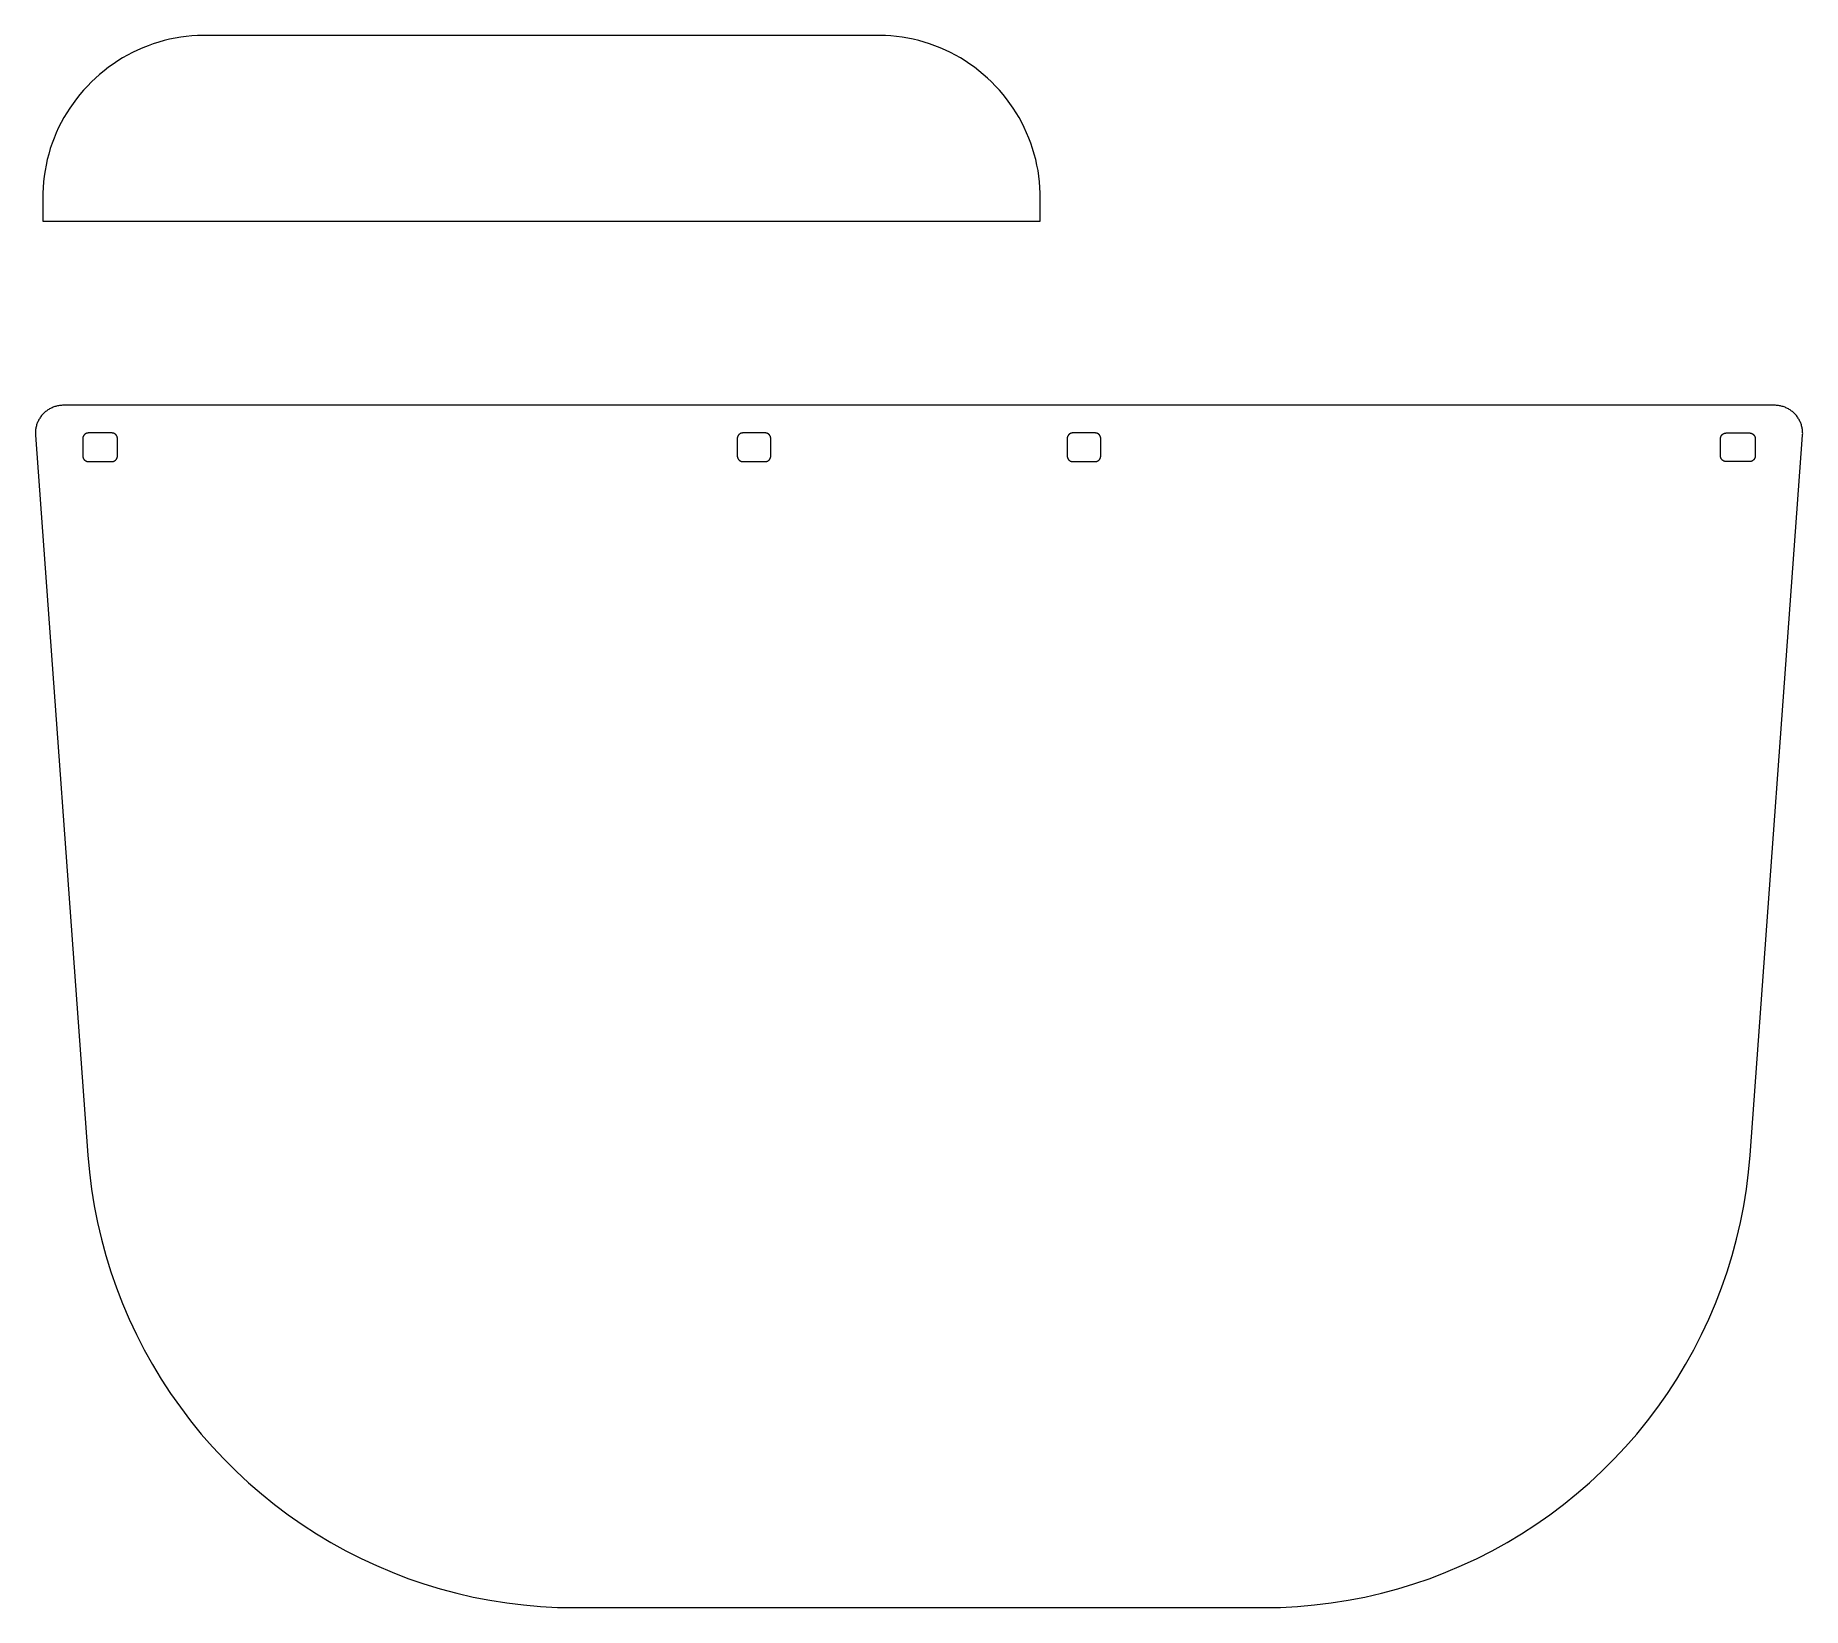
# Model space of a CAD drawing. Header units: millimetres. Extents: x 0 to 316, y 0 to 281.
import ezdxf

# ---------------------------------------------------------------- set-up
doc = ezdxf.new("R2010")
doc.units = ezdxf.units.MM
doc.layers.add('XXX_LCUT_01-CUT', color=1, linetype='Continuous', lineweight=0, true_color=0xff0000)

msp = doc.modelspace()

# ---------------------------------------------------------------- linework, layer by layer
at = {"layer": 'XXX_LCUT_01-CUT', "linetype": 'Continuous'}
for points in [[(31.03, 281.15), (30.03, 281.16), (29.02, 281.13), (28.01, 281.06), (27, 280.96), (26, 280.83), (25.01, 280.66), (24.02, 280.45), (23.04, 280.21), (22.07, 279.94), (21.1, 279.63), (20.15, 279.29), (19.21, 278.92), (18.29, 278.52), (17.38, 278.08), (16.48, 277.61), (15.61, 277.12), (14.75, 276.59), (13.9, 276.03), (13.08, 275.44), (12.28, 274.83), (11.5, 274.18), (10.75, 273.52), (10.02, 272.82), (9.31, 272.1), (8.62, 271.36), (7.97, 270.59), (7.34, 269.8), (6.74, 268.99), (6.16, 268.16), (5.62, 267.31), (5.11, 266.44), (4.62, 265.55), (4.17, 264.65), (3.75, 263.73), (3.36, 262.8), (3.01, 261.86), (2.68, 260.9), (2.39, 259.93), (2.14, 258.95), (1.91, 257.97), (1.73, 256.98), (1.57, 255.98), (1.45, 254.98), (1.37, 253.97), (1.32, 252.96), (1.31, 251.95)], [(31.03, 281.15), (30.03, 281.16), (29.02, 281.13), (28.01, 281.06), (27, 280.96), (26, 280.83), (25.01, 280.66), (24.02, 280.45), (23.04, 280.21), (22.07, 279.94), (21.1, 279.63), (20.15, 279.29), (19.21, 278.92), (18.29, 278.52), (17.38, 278.08), (16.48, 277.61), (15.61, 277.12), (14.75, 276.59), (13.9, 276.03), (13.08, 275.44), (12.28, 274.83), (11.5, 274.18), (10.75, 273.52), (10.02, 272.82), (9.31, 272.1), (8.62, 271.36), (7.97, 270.59), (7.34, 269.8), (6.74, 268.99), (6.16, 268.16), (5.62, 267.31), (5.11, 266.44), (4.62, 265.55), (4.17, 264.65), (3.75, 263.73), (3.36, 262.8), (3.01, 261.86), (2.68, 260.9), (2.39, 259.93), (2.14, 258.95), (1.91, 257.97), (1.73, 256.98), (1.57, 255.98), (1.45, 254.98), (1.37, 253.97), (1.32, 252.96), (1.31, 251.95)], [(150, 281.15), (31.03, 281.15)], [(150, 281.15), (31.03, 281.15)], [(179.72, 251.95), (179.71, 252.96), (179.66, 253.97), (179.58, 254.98), (179.46, 255.98), (179.31, 256.98), (179.12, 257.97), (178.9, 258.95), (178.64, 259.93), (178.35, 260.9), (178.03, 261.86), (177.67, 262.8), (177.28, 263.73), (176.86, 264.65), (176.41, 265.55), (175.93, 266.44), (175.41, 267.31), (174.87, 268.16), (174.29, 268.99), (173.69, 269.8), (173.06, 270.59), (172.41, 271.36), (171.73, 272.1), (171.02, 272.82), (170.29, 273.52), (169.53, 274.18), (168.75, 274.83), (167.95, 275.44), (167.13, 276.03), (166.29, 276.59), (165.43, 277.12), (164.55, 277.61), (163.65, 278.08), (162.74, 278.52), (161.82, 278.92), (160.88, 279.29), (159.93, 279.63), (158.97, 279.94), (157.99, 280.21), (157.01, 280.45), (156.02, 280.66), (155.03, 280.83), (154.03, 280.96), (153.02, 281.06), (152.02, 281.13), (151.01, 281.16), (150, 281.15)], [(179.72, 251.95), (179.71, 252.96), (179.66, 253.97), (179.58, 254.98), (179.46, 255.98), (179.31, 256.98), (179.12, 257.97), (178.9, 258.95), (178.64, 259.93), (178.35, 260.9), (178.03, 261.86), (177.67, 262.8), (177.28, 263.73), (176.86, 264.65), (176.41, 265.55), (175.93, 266.44), (175.41, 267.31), (174.87, 268.16), (174.29, 268.99), (173.69, 269.8), (173.06, 270.59), (172.41, 271.36), (171.73, 272.1), (171.02, 272.82), (170.29, 273.52), (169.53, 274.18), (168.75, 274.83), (167.95, 275.44), (167.13, 276.03), (166.29, 276.59), (165.43, 277.12), (164.55, 277.61), (163.65, 278.08), (162.74, 278.52), (161.82, 278.92), (160.88, 279.29), (159.93, 279.63), (158.97, 279.94), (157.99, 280.21), (157.01, 280.45), (156.02, 280.66), (155.03, 280.83), (154.03, 280.96), (153.02, 281.06), (152.02, 281.13), (151.01, 281.16), (150, 281.15)], [(1.31, 251.95), (1.31, 247.95), (179.72, 247.95), (179.72, 251.95)], [(1.31, 251.95), (1.31, 247.95), (179.72, 247.95), (179.72, 251.95)], [(5, 215), (4.83, 215), (4.66, 214.99), (4.49, 214.97), (4.32, 214.95), (4.15, 214.93), (3.98, 214.89), (3.81, 214.86), (3.65, 214.81), (3.48, 214.76), (3.32, 214.71), (3.16, 214.65), (3, 214.58), (2.85, 214.51), (2.69, 214.44), (2.54, 214.35), (2.4, 214.27), (2.25, 214.18), (2.11, 214.08), (1.97, 213.98), (1.84, 213.87), (1.71, 213.76), (1.58, 213.65), (1.46, 213.53), (1.34, 213.4), (1.22, 213.28), (1.11, 213.15), (1.01, 213.01), (0.91, 212.87), (0.81, 212.73), (0.72, 212.59), (0.63, 212.44), (0.55, 212.29), (0.48, 212.13), (0.41, 211.98), (0.34, 211.82), (0.28, 211.66), (0.23, 211.5), (0.18, 211.33), (0.14, 211.17), (0.1, 211), (0.07, 210.83), (0.04, 210.66), (0.02, 210.49), (0.01, 210.32), (0, 210.15), (0, 209.98), (0, 209.81), (0.01, 209.64)], [(311.06, 215), (5, 215)], [(316.04, 209.64), (316.05, 209.81), (316.06, 209.98), (316.05, 210.15), (316.05, 210.32), (316.03, 210.49), (316.01, 210.66), (315.99, 210.83), (315.96, 211), (315.92, 211.17), (315.88, 211.33), (315.83, 211.5), (315.77, 211.66), (315.71, 211.82), (315.65, 211.98), (315.58, 212.13), (315.5, 212.29), (315.42, 212.44), (315.34, 212.59), (315.25, 212.73), (315.15, 212.87), (315.05, 213.01), (314.94, 213.15), (314.83, 213.28), (314.72, 213.4), (314.6, 213.53), (314.48, 213.65), (314.35, 213.76), (314.22, 213.87), (314.09, 213.98), (313.95, 214.08), (313.81, 214.18), (313.66, 214.27), (313.51, 214.35), (313.36, 214.44), (313.21, 214.51), (313.05, 214.58), (312.9, 214.65), (312.74, 214.71), (312.57, 214.76), (312.41, 214.81), (312.24, 214.86), (312.08, 214.89), (311.91, 214.93), (311.74, 214.95), (311.57, 214.97), (311.4, 214.99), (311.23, 215), (311.06, 215)], [(0.01, 209.64), (9.4, 80.9)], [(9.51, 210.06), (9.49, 210.06), (9.47, 210.06), (9.45, 210.06), (9.42, 210.06), (9.4, 210.05), (9.37, 210.05), (9.35, 210.05), (9.33, 210.04), (9.3, 210.04), (9.28, 210.03), (9.25, 210.03), (9.23, 210.02), (9.21, 210.01), (9.18, 210), (9.16, 210), (9.13, 209.99), (9.11, 209.98), (9.09, 209.97), (9.06, 209.96), (9.04, 209.94), (9.02, 209.93), (8.99, 209.92), (8.97, 209.91), (8.95, 209.89), (8.93, 209.88), (8.9, 209.86), (8.88, 209.85), (8.86, 209.83), (8.84, 209.81), (8.82, 209.8), (8.8, 209.78), (8.78, 209.76), (8.76, 209.74), (8.75, 209.72), (8.73, 209.7), (8.71, 209.68), (8.7, 209.66), (8.68, 209.64), (8.66, 209.62), (8.65, 209.6), (8.63, 209.57), (8.62, 209.55), (8.61, 209.53), (8.6, 209.51), (8.58, 209.48), (8.57, 209.46), (8.56, 209.44), (8.55, 209.41), (8.54, 209.39), (8.54, 209.36), (8.53, 209.34), (8.52, 209.32), (8.51, 209.29), (8.51, 209.27), (8.5, 209.25), (8.5, 209.22), (8.49, 209.2), (8.49, 209.17), (8.49, 209.15), (8.48, 209.13), (8.48, 209.1), (8.48, 209.08), (8.48, 209.06), (8.48, 209.03)], [(8.48, 209.03), (8.48, 205.96)], [(13.65, 210.06), (9.51, 210.06)], [(14.69, 209.03), (14.69, 209.06), (14.69, 209.08), (14.69, 209.1), (14.68, 209.13), (14.68, 209.15), (14.68, 209.17), (14.67, 209.2), (14.67, 209.22), (14.67, 209.25), (14.66, 209.27), (14.65, 209.29), (14.65, 209.32), (14.64, 209.34), (14.63, 209.36), (14.62, 209.39), (14.62, 209.41), (14.61, 209.44), (14.59, 209.46), (14.58, 209.48), (14.57, 209.51), (14.56, 209.53), (14.55, 209.55), (14.53, 209.57), (14.52, 209.6), (14.5, 209.62), (14.49, 209.64), (14.47, 209.66), (14.46, 209.68), (14.44, 209.7), (14.42, 209.72), (14.4, 209.74), (14.38, 209.76), (14.37, 209.78), (14.35, 209.8), (14.33, 209.81), (14.31, 209.83), (14.28, 209.85), (14.26, 209.86), (14.24, 209.88), (14.22, 209.89), (14.2, 209.91), (14.17, 209.92), (14.15, 209.93), (14.13, 209.94), (14.11, 209.96), (14.08, 209.97), (14.06, 209.98), (14.03, 209.99), (14.01, 210), (13.99, 210), (13.96, 210.01), (13.94, 210.02), (13.91, 210.03), (13.89, 210.03), (13.87, 210.04), (13.84, 210.04), (13.82, 210.05), (13.79, 210.05), (13.77, 210.05), (13.75, 210.06), (13.72, 210.06), (13.7, 210.06), (13.68, 210.06), (13.65, 210.06)], [(14.69, 205.96), (14.69, 209.03)], [(126.53, 210.06), (126.51, 210.06), (126.48, 210.06), (126.46, 210.06), (126.44, 210.06), (126.42, 210.05), (126.39, 210.05), (126.37, 210.05), (126.35, 210.04), (126.32, 210.04), (126.3, 210.03), (126.28, 210.03), (126.25, 210.02), (126.23, 210.01), (126.21, 210), (126.18, 210), (126.16, 209.99), (126.14, 209.98), (126.11, 209.97), (126.09, 209.96), (126.07, 209.94), (126.05, 209.93), (126.02, 209.92), (126, 209.91), (125.98, 209.89), (125.96, 209.88), (125.94, 209.86), (125.92, 209.85), (125.9, 209.83), (125.88, 209.81), (125.86, 209.8), (125.84, 209.78), (125.82, 209.76), (125.8, 209.74), (125.79, 209.72), (125.77, 209.7), (125.75, 209.68), (125.74, 209.66), (125.72, 209.64), (125.71, 209.62), (125.69, 209.6), (125.68, 209.57), (125.66, 209.55), (125.65, 209.53), (125.64, 209.51), (125.63, 209.48), (125.62, 209.46), (125.61, 209.44), (125.6, 209.41), (125.59, 209.39), (125.58, 209.36), (125.57, 209.34), (125.57, 209.32), (125.56, 209.29), (125.55, 209.27), (125.55, 209.25), (125.55, 209.22), (125.54, 209.2), (125.54, 209.17), (125.53, 209.15), (125.53, 209.13), (125.53, 209.1), (125.53, 209.08), (125.53, 209.06), (125.53, 209.03)], [(125.53, 209.03), (125.53, 205.96)], [(130.53, 210.06), (126.53, 210.06)], [(131.53, 209.03), (131.53, 209.06), (131.53, 209.08), (131.53, 209.1), (131.52, 209.13), (131.52, 209.15), (131.52, 209.17), (131.52, 209.2), (131.51, 209.22), (131.51, 209.25), (131.5, 209.27), (131.5, 209.29), (131.49, 209.32), (131.48, 209.34), (131.48, 209.36), (131.47, 209.39), (131.46, 209.41), (131.45, 209.44), (131.44, 209.46), (131.43, 209.48), (131.42, 209.51), (131.4, 209.53), (131.39, 209.55), (131.38, 209.57), (131.37, 209.6), (131.35, 209.62), (131.34, 209.64), (131.32, 209.66), (131.3, 209.68), (131.29, 209.7), (131.27, 209.72), (131.25, 209.74), (131.24, 209.76), (131.22, 209.78), (131.2, 209.8), (131.18, 209.81), (131.16, 209.83), (131.14, 209.85), (131.12, 209.86), (131.1, 209.88), (131.08, 209.89), (131.05, 209.91), (131.03, 209.92), (131.01, 209.93), (130.99, 209.94), (130.97, 209.96), (130.94, 209.97), (130.92, 209.98), (130.9, 209.99), (130.87, 210), (130.85, 210), (130.83, 210.01), (130.8, 210.02), (130.78, 210.03), (130.76, 210.03), (130.73, 210.04), (130.71, 210.04), (130.69, 210.05), (130.66, 210.05), (130.64, 210.05), (130.62, 210.06), (130.6, 210.06), (130.57, 210.06), (130.55, 210.06), (130.53, 210.06)], [(131.53, 205.96), (131.53, 209.03)], [(185.53, 210.06), (185.51, 210.06), (185.48, 210.06), (185.46, 210.06), (185.44, 210.06), (185.42, 210.05), (185.39, 210.05), (185.37, 210.05), (185.35, 210.04), (185.32, 210.04), (185.3, 210.03), (185.28, 210.03), (185.25, 210.02), (185.23, 210.01), (185.21, 210), (185.18, 210), (185.16, 209.99), (185.14, 209.98), (185.11, 209.97), (185.09, 209.96), (185.07, 209.94), (185.05, 209.93), (185.02, 209.92), (185, 209.91), (184.98, 209.89), (184.96, 209.88), (184.94, 209.86), (184.92, 209.85), (184.9, 209.83), (184.88, 209.81), (184.86, 209.8), (184.84, 209.78), (184.82, 209.76), (184.8, 209.74), (184.79, 209.72), (184.77, 209.7), (184.75, 209.68), (184.74, 209.66), (184.72, 209.64), (184.71, 209.62), (184.69, 209.6), (184.68, 209.57), (184.66, 209.55), (184.65, 209.53), (184.64, 209.51), (184.63, 209.48), (184.62, 209.46), (184.61, 209.44), (184.6, 209.41), (184.59, 209.39), (184.58, 209.36), (184.57, 209.34), (184.57, 209.32), (184.56, 209.29), (184.55, 209.27), (184.55, 209.25), (184.55, 209.22), (184.54, 209.2), (184.54, 209.17), (184.53, 209.15), (184.53, 209.13), (184.53, 209.1), (184.53, 209.08), (184.53, 209.06), (184.53, 209.03)], [(184.53, 209.03), (184.53, 205.96)], [(189.53, 210.06), (185.53, 210.06)], [(190.53, 209.03), (190.53, 209.06), (190.53, 209.08), (190.53, 209.1), (190.52, 209.13), (190.52, 209.15), (190.52, 209.17), (190.52, 209.2), (190.51, 209.22), (190.51, 209.25), (190.5, 209.27), (190.5, 209.29), (190.49, 209.32), (190.48, 209.34), (190.48, 209.36), (190.47, 209.39), (190.46, 209.41), (190.45, 209.44), (190.44, 209.46), (190.43, 209.48), (190.42, 209.51), (190.4, 209.53), (190.39, 209.55), (190.38, 209.57), (190.37, 209.6), (190.35, 209.62), (190.34, 209.64), (190.32, 209.66), (190.3, 209.68), (190.29, 209.7), (190.27, 209.72), (190.25, 209.74), (190.24, 209.76), (190.22, 209.78), (190.2, 209.8), (190.18, 209.81), (190.16, 209.83), (190.14, 209.85), (190.12, 209.86), (190.1, 209.88), (190.08, 209.89), (190.05, 209.91), (190.03, 209.92), (190.01, 209.93), (189.99, 209.94), (189.97, 209.96), (189.94, 209.97), (189.92, 209.98), (189.9, 209.99), (189.87, 210), (189.85, 210), (189.83, 210.01), (189.8, 210.02), (189.78, 210.03), (189.76, 210.03), (189.73, 210.04), (189.71, 210.04), (189.69, 210.05), (189.66, 210.05), (189.64, 210.05), (189.62, 210.06), (189.6, 210.06), (189.57, 210.06), (189.55, 210.06), (189.53, 210.06)], [(190.53, 205.96), (190.53, 209.03)], [(301.37, 209.03), (301.37, 209.06), (301.37, 209.08), (301.37, 209.1), (301.37, 209.13), (301.38, 209.15), (301.38, 209.17), (301.38, 209.2), (301.39, 209.22), (301.39, 209.25), (301.4, 209.27), (301.4, 209.29), (301.41, 209.32), (301.42, 209.34), (301.42, 209.36), (301.43, 209.39), (301.44, 209.41), (301.45, 209.44), (301.46, 209.46), (301.47, 209.48), (301.48, 209.51), (301.5, 209.53), (301.51, 209.55), (301.52, 209.57), (301.54, 209.6), (301.55, 209.62), (301.57, 209.64), (301.58, 209.66), (301.6, 209.68), (301.62, 209.7), (301.64, 209.72), (301.65, 209.74), (301.67, 209.76), (301.69, 209.78), (301.71, 209.8), (301.73, 209.81), (301.75, 209.83), (301.77, 209.85), (301.79, 209.86), (301.82, 209.88), (301.84, 209.89), (301.86, 209.91), (301.88, 209.92), (301.91, 209.93), (301.93, 209.94), (301.95, 209.96), (301.98, 209.97), (302, 209.98), (302.02, 209.99), (302.05, 210), (302.07, 210), (302.09, 210.01), (302.12, 210.02), (302.14, 210.03), (302.17, 210.03), (302.19, 210.04), (302.22, 210.04), (302.24, 210.05), (302.26, 210.05), (302.29, 210.05), (302.31, 210.06), (302.33, 210.06), (302.36, 210.06), (302.38, 210.06), (302.4, 210.06)], [(301.37, 205.96), (301.37, 209.03)], [(302.4, 210.06), (306.54, 210.06)], [(306.54, 210.06), (306.57, 210.06), (306.59, 210.06), (306.61, 210.06), (306.64, 210.06), (306.66, 210.05), (306.68, 210.05), (306.71, 210.05), (306.73, 210.04), (306.75, 210.04), (306.78, 210.03), (306.8, 210.03), (306.83, 210.02), (306.85, 210.01), (306.88, 210), (306.9, 210), (306.92, 209.99), (306.95, 209.98), (306.97, 209.97), (306.99, 209.96), (307.02, 209.94), (307.04, 209.93), (307.06, 209.92), (307.09, 209.91), (307.11, 209.89), (307.13, 209.88), (307.15, 209.86), (307.17, 209.85), (307.19, 209.83), (307.21, 209.81), (307.23, 209.8), (307.25, 209.78), (307.27, 209.76), (307.29, 209.74), (307.31, 209.72), (307.33, 209.7), (307.35, 209.68), (307.36, 209.66), (307.38, 209.64), (307.39, 209.62), (307.41, 209.6), (307.42, 209.57), (307.44, 209.55), (307.45, 209.53), (307.46, 209.51), (307.47, 209.48), (307.48, 209.46), (307.49, 209.44), (307.5, 209.41), (307.51, 209.39), (307.52, 209.36), (307.53, 209.34), (307.54, 209.32), (307.54, 209.29), (307.55, 209.27), (307.55, 209.25), (307.56, 209.22), (307.56, 209.2), (307.57, 209.17), (307.57, 209.15), (307.57, 209.13), (307.57, 209.1), (307.58, 209.08), (307.58, 209.06), (307.58, 209.03)], [(306.66, 80.9), (316.04, 209.64)], [(307.58, 209.03), (307.58, 205.96)], [(8.48, 205.96), (8.48, 205.94), (8.48, 205.92), (8.48, 205.89), (8.48, 205.87), (8.49, 205.85), (8.49, 205.82), (8.49, 205.8), (8.5, 205.78), (8.5, 205.75), (8.51, 205.73), (8.51, 205.7), (8.52, 205.68), (8.53, 205.66), (8.54, 205.63), (8.54, 205.61), (8.55, 205.58), (8.56, 205.56), (8.57, 205.54), (8.58, 205.51), (8.6, 205.49), (8.61, 205.47), (8.62, 205.45), (8.63, 205.42), (8.65, 205.4), (8.66, 205.38), (8.68, 205.36), (8.7, 205.34), (8.71, 205.32), (8.73, 205.3), (8.75, 205.28), (8.76, 205.26), (8.78, 205.24), (8.8, 205.22), (8.82, 205.2), (8.84, 205.18), (8.86, 205.17), (8.88, 205.15), (8.9, 205.13), (8.93, 205.12), (8.95, 205.1), (8.97, 205.09), (8.99, 205.08), (9.02, 205.06), (9.04, 205.05), (9.06, 205.04), (9.09, 205.03), (9.11, 205.02), (9.13, 205.01), (9.16, 205), (9.18, 204.99), (9.21, 204.98), (9.23, 204.98), (9.25, 204.97), (9.28, 204.96), (9.3, 204.96), (9.33, 204.95), (9.35, 204.95), (9.37, 204.95), (9.4, 204.94), (9.42, 204.94), (9.45, 204.94), (9.47, 204.94), (9.49, 204.94), (9.51, 204.94)], [(13.65, 204.94), (13.68, 204.94), (13.7, 204.94), (13.72, 204.94), (13.75, 204.94), (13.77, 204.94), (13.79, 204.95), (13.82, 204.95), (13.84, 204.95), (13.87, 204.96), (13.89, 204.96), (13.91, 204.97), (13.94, 204.98), (13.96, 204.98), (13.99, 204.99), (14.01, 205), (14.03, 205.01), (14.06, 205.02), (14.08, 205.03), (14.11, 205.04), (14.13, 205.05), (14.15, 205.06), (14.17, 205.08), (14.2, 205.09), (14.22, 205.1), (14.24, 205.12), (14.26, 205.13), (14.28, 205.15), (14.31, 205.17), (14.33, 205.18), (14.35, 205.2), (14.37, 205.22), (14.38, 205.24), (14.4, 205.26), (14.42, 205.28), (14.44, 205.3), (14.46, 205.32), (14.47, 205.34), (14.49, 205.36), (14.5, 205.38), (14.52, 205.4), (14.53, 205.42), (14.55, 205.45), (14.56, 205.47), (14.57, 205.49), (14.58, 205.51), (14.59, 205.54), (14.61, 205.56), (14.62, 205.58), (14.62, 205.61), (14.63, 205.63), (14.64, 205.66), (14.65, 205.68), (14.65, 205.7), (14.66, 205.73), (14.67, 205.75), (14.67, 205.78), (14.67, 205.8), (14.68, 205.82), (14.68, 205.85), (14.68, 205.87), (14.69, 205.89), (14.69, 205.92), (14.69, 205.94), (14.69, 205.96)], [(125.53, 205.96), (125.53, 205.94), (125.53, 205.92), (125.53, 205.89), (125.53, 205.87), (125.53, 205.85), (125.54, 205.82), (125.54, 205.8), (125.55, 205.78), (125.55, 205.75), (125.55, 205.73), (125.56, 205.7), (125.57, 205.68), (125.57, 205.66), (125.58, 205.63), (125.59, 205.61), (125.6, 205.58), (125.61, 205.56), (125.62, 205.54), (125.63, 205.51), (125.64, 205.49), (125.65, 205.47), (125.66, 205.45), (125.68, 205.42), (125.69, 205.4), (125.71, 205.38), (125.72, 205.36), (125.74, 205.34), (125.75, 205.32), (125.77, 205.3), (125.79, 205.28), (125.8, 205.26), (125.82, 205.24), (125.84, 205.22), (125.86, 205.2), (125.88, 205.18), (125.9, 205.17), (125.92, 205.15), (125.94, 205.13), (125.96, 205.12), (125.98, 205.1), (126, 205.09), (126.02, 205.08), (126.05, 205.06), (126.07, 205.05), (126.09, 205.04), (126.11, 205.03), (126.14, 205.02), (126.16, 205.01), (126.18, 205), (126.21, 204.99), (126.23, 204.98), (126.25, 204.98), (126.28, 204.97), (126.3, 204.96), (126.32, 204.96), (126.35, 204.95), (126.37, 204.95), (126.39, 204.95), (126.42, 204.94), (126.44, 204.94), (126.46, 204.94), (126.48, 204.94), (126.51, 204.94), (126.53, 204.94)], [(130.53, 204.94), (130.55, 204.94), (130.57, 204.94), (130.6, 204.94), (130.62, 204.94), (130.64, 204.94), (130.66, 204.95), (130.69, 204.95), (130.71, 204.95), (130.73, 204.96), (130.76, 204.96), (130.78, 204.97), (130.8, 204.98), (130.83, 204.98), (130.85, 204.99), (130.87, 205), (130.9, 205.01), (130.92, 205.02), (130.94, 205.03), (130.97, 205.04), (130.99, 205.05), (131.01, 205.06), (131.03, 205.08), (131.05, 205.09), (131.08, 205.1), (131.1, 205.12), (131.12, 205.13), (131.14, 205.15), (131.16, 205.17), (131.18, 205.18), (131.2, 205.2), (131.22, 205.22), (131.24, 205.24), (131.25, 205.26), (131.27, 205.28), (131.29, 205.3), (131.3, 205.32), (131.32, 205.34), (131.34, 205.36), (131.35, 205.38), (131.37, 205.4), (131.38, 205.42), (131.39, 205.45), (131.4, 205.47), (131.42, 205.49), (131.43, 205.51), (131.44, 205.54), (131.45, 205.56), (131.46, 205.58), (131.47, 205.61), (131.48, 205.63), (131.48, 205.66), (131.49, 205.68), (131.5, 205.7), (131.5, 205.73), (131.51, 205.75), (131.51, 205.78), (131.52, 205.8), (131.52, 205.82), (131.52, 205.85), (131.52, 205.87), (131.53, 205.89), (131.53, 205.92), (131.53, 205.94), (131.53, 205.96)], [(184.53, 205.96), (184.53, 205.94), (184.53, 205.92), (184.53, 205.89), (184.53, 205.87), (184.53, 205.85), (184.54, 205.82), (184.54, 205.8), (184.55, 205.78), (184.55, 205.75), (184.55, 205.73), (184.56, 205.7), (184.57, 205.68), (184.57, 205.66), (184.58, 205.63), (184.59, 205.61), (184.6, 205.58), (184.61, 205.56), (184.62, 205.54), (184.63, 205.51), (184.64, 205.49), (184.65, 205.47), (184.66, 205.45), (184.68, 205.42), (184.69, 205.4), (184.71, 205.38), (184.72, 205.36), (184.74, 205.34), (184.75, 205.32), (184.77, 205.3), (184.79, 205.28), (184.8, 205.26), (184.82, 205.24), (184.84, 205.22), (184.86, 205.2), (184.88, 205.18), (184.9, 205.17), (184.92, 205.15), (184.94, 205.13), (184.96, 205.12), (184.98, 205.1), (185, 205.09), (185.02, 205.08), (185.05, 205.06), (185.07, 205.05), (185.09, 205.04), (185.11, 205.03), (185.14, 205.02), (185.16, 205.01), (185.18, 205), (185.21, 204.99), (185.23, 204.98), (185.25, 204.98), (185.28, 204.97), (185.3, 204.96), (185.32, 204.96), (185.35, 204.95), (185.37, 204.95), (185.39, 204.95), (185.42, 204.94), (185.44, 204.94), (185.46, 204.94), (185.48, 204.94), (185.51, 204.94), (185.53, 204.94)], [(189.53, 204.94), (189.55, 204.94), (189.57, 204.94), (189.6, 204.94), (189.62, 204.94), (189.64, 204.94), (189.66, 204.95), (189.69, 204.95), (189.71, 204.95), (189.73, 204.96), (189.76, 204.96), (189.78, 204.97), (189.8, 204.98), (189.83, 204.98), (189.85, 204.99), (189.87, 205), (189.9, 205.01), (189.92, 205.02), (189.94, 205.03), (189.97, 205.04), (189.99, 205.05), (190.01, 205.06), (190.03, 205.08), (190.05, 205.09), (190.08, 205.1), (190.1, 205.12), (190.12, 205.13), (190.14, 205.15), (190.16, 205.17), (190.18, 205.18), (190.2, 205.2), (190.22, 205.22), (190.24, 205.24), (190.25, 205.26), (190.27, 205.28), (190.29, 205.3), (190.3, 205.32), (190.32, 205.34), (190.34, 205.36), (190.35, 205.38), (190.37, 205.4), (190.38, 205.42), (190.39, 205.45), (190.4, 205.47), (190.42, 205.49), (190.43, 205.51), (190.44, 205.54), (190.45, 205.56), (190.46, 205.58), (190.47, 205.61), (190.48, 205.63), (190.48, 205.66), (190.49, 205.68), (190.5, 205.7), (190.5, 205.73), (190.51, 205.75), (190.51, 205.78), (190.52, 205.8), (190.52, 205.82), (190.52, 205.85), (190.52, 205.87), (190.53, 205.89), (190.53, 205.92), (190.53, 205.94), (190.53, 205.96)], [(302.4, 204.94), (302.38, 204.94), (302.36, 204.94), (302.33, 204.94), (302.31, 204.94), (302.29, 204.94), (302.26, 204.95), (302.24, 204.95), (302.22, 204.95), (302.19, 204.96), (302.17, 204.96), (302.14, 204.97), (302.12, 204.98), (302.09, 204.98), (302.07, 204.99), (302.05, 205), (302.02, 205.01), (302, 205.02), (301.98, 205.03), (301.95, 205.04), (301.93, 205.05), (301.91, 205.06), (301.88, 205.08), (301.86, 205.09), (301.84, 205.1), (301.82, 205.12), (301.79, 205.13), (301.77, 205.15), (301.75, 205.17), (301.73, 205.18), (301.71, 205.2), (301.69, 205.22), (301.67, 205.24), (301.65, 205.26), (301.64, 205.28), (301.62, 205.3), (301.6, 205.32), (301.58, 205.34), (301.57, 205.36), (301.55, 205.38), (301.54, 205.4), (301.52, 205.42), (301.51, 205.45), (301.5, 205.47), (301.48, 205.49), (301.47, 205.51), (301.46, 205.54), (301.45, 205.56), (301.44, 205.58), (301.43, 205.61), (301.42, 205.63), (301.42, 205.66), (301.41, 205.68), (301.4, 205.7), (301.4, 205.73), (301.39, 205.75), (301.39, 205.78), (301.38, 205.8), (301.38, 205.82), (301.38, 205.85), (301.37, 205.87), (301.37, 205.89), (301.37, 205.92), (301.37, 205.94), (301.37, 205.96)], [(307.58, 205.96), (307.58, 205.94), (307.58, 205.92), (307.57, 205.89), (307.57, 205.87), (307.57, 205.85), (307.57, 205.82), (307.56, 205.8), (307.56, 205.78), (307.55, 205.75), (307.55, 205.73), (307.54, 205.7), (307.54, 205.68), (307.53, 205.66), (307.52, 205.63), (307.51, 205.61), (307.5, 205.58), (307.49, 205.56), (307.48, 205.54), (307.47, 205.51), (307.46, 205.49), (307.45, 205.47), (307.44, 205.45), (307.42, 205.42), (307.41, 205.4), (307.39, 205.38), (307.38, 205.36), (307.36, 205.34), (307.35, 205.32), (307.33, 205.3), (307.31, 205.28), (307.29, 205.26), (307.27, 205.24), (307.25, 205.22), (307.23, 205.2), (307.21, 205.18), (307.19, 205.17), (307.17, 205.15), (307.15, 205.13), (307.13, 205.12), (307.11, 205.1), (307.09, 205.09), (307.06, 205.08), (307.04, 205.06), (307.02, 205.05), (306.99, 205.04), (306.97, 205.03), (306.95, 205.02), (306.92, 205.01), (306.9, 205), (306.88, 204.99), (306.85, 204.98), (306.83, 204.98), (306.8, 204.97), (306.78, 204.96), (306.75, 204.96), (306.73, 204.95), (306.71, 204.95), (306.68, 204.95), (306.66, 204.94), (306.64, 204.94), (306.61, 204.94), (306.59, 204.94), (306.57, 204.94), (306.54, 204.94)], [(9.51, 204.94), (13.65, 204.94)], [(126.53, 204.94), (130.53, 204.94)], [(185.53, 204.94), (189.53, 204.94)], [(306.54, 204.94), (302.4, 204.94)], [(9.4, 80.9), (9.67, 77.87), (10.05, 74.86), (10.54, 71.86), (11.13, 68.87), (11.82, 65.91), (12.61, 62.98), (13.51, 60.08), (14.5, 57.21), (15.6, 54.37), (16.79, 51.58), (18.08, 48.82), (19.47, 46.12), (20.95, 43.46), (22.52, 40.86), (24.18, 38.32), (25.93, 35.83), (27.76, 33.41), (29.68, 31.05), (31.68, 28.76), (33.75, 26.54), (35.9, 24.39), (38.13, 22.32), (40.43, 20.33), (42.79, 18.42), (45.22, 16.6), (47.71, 14.86), (50.26, 13.21), (52.87, 11.64), (55.53, 10.17), (58.24, 8.8), (60.99, 7.51), (63.79, 6.33), (66.63, 5.24), (69.5, 4.25), (72.41, 3.37), (75.35, 2.58), (78.31, 1.9), (81.29, 1.32), (84.29, 0.85), (87.31, 0.48), (90.34, 0.21), (93.37, 0.05), (96.41, 0)], [(219.64, 0), (222.68, 0.05), (225.72, 0.21), (228.75, 0.48), (231.76, 0.85), (234.76, 1.32), (237.75, 1.9), (240.71, 2.58), (243.65, 3.37), (246.55, 4.25), (249.43, 5.24), (252.26, 6.33), (255.06, 7.51), (257.82, 8.8), (260.53, 10.17), (263.19, 11.64), (265.79, 13.21), (268.35, 14.86), (270.84, 16.6), (273.27, 18.42), (275.63, 20.33), (277.93, 22.32), (280.15, 24.39), (282.31, 26.54), (284.38, 28.76), (286.38, 31.05), (288.3, 33.41), (290.13, 35.83), (291.88, 38.32), (293.54, 40.86), (295.11, 43.46), (296.59, 46.12), (297.97, 48.82), (299.26, 51.58), (300.46, 54.37), (301.55, 57.21), (302.55, 60.08), (303.45, 62.98), (304.24, 65.91), (304.93, 68.87), (305.52, 71.86), (306, 74.86), (306.38, 77.87), (306.66, 80.9)], [(96.41, 0), (219.64, 0)]]:
    msp.add_lwpolyline(points, dxfattribs=at)

doc.saveas('drawing.dxf')
